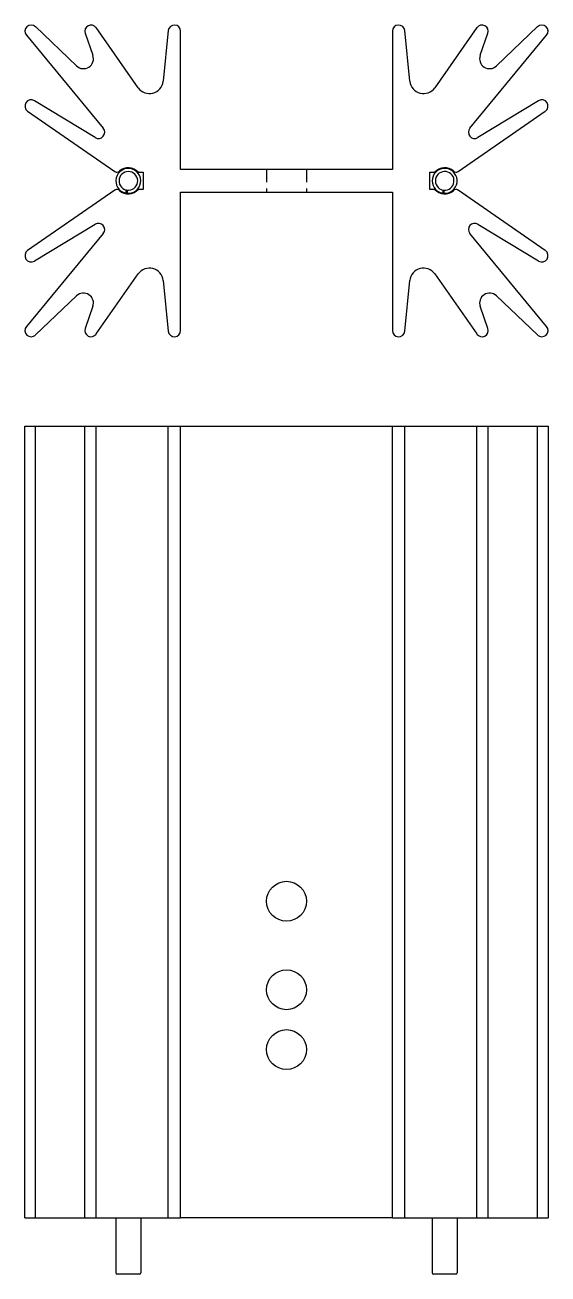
# Model space of a CAD drawing. Extents: x 30 to 72, y 55 to 155.
import ezdxf

# ---------------------------------------------------------------- set-up
doc = ezdxf.new("R2010")
doc.units = 0
doc.header["$LTSCALE"] = 0.5
doc.linetypes.add('ACDINTGL', pattern=[3, 2, -1])
doc.layers.get('0').update_dxf_attribs({"linetype": 'CONTINUOUS'})

msp = doc.modelspace()

# ---------------------------------------------------------------- linework, layer by layer
for p, q in [((34.58, 151.72), (31.27, 154.87)), ((35.26, 154.34), (35.88, 152.57)), ((39.53, 149.97), (36.14, 154.79)), ((41.93, 154.55), (41.52, 150.49)), ((42.93, 143.4), (42.93, 154.5)), ((59.93, 154.5), (59.93, 143.4)), ((61.33, 150.49), (60.93, 154.55)), ((66.72, 154.79), (63.33, 149.97)), ((66.97, 152.57), (67.6, 154.34)), ((71.58, 154.87), (68.28, 151.72)), ((30.54, 154.19), (36.71, 146.72)), ((66.14, 146.72), (72.31, 154.19)), ((36.07, 145.98), (31.19, 148.93)), ((71.67, 148.93), (66.79, 145.98)), ((30.64, 148.09), (37.65, 143.25)), ((65.21, 143.25), (72.21, 148.09)), ((59.93, 143.4), (42.93, 143.4)), ((39.52, 143.2), (39.93, 143.2)), ((39.93, 143.2), (39.93, 141.81)), ((62.93, 141.81), (62.93, 143.2)), ((62.93, 143.2), (63.34, 143.2)), ((37.65, 141.76), (30.64, 136.92)), ((38.46, 141.54), (38.46, 141.54)), ((38.56, 141.62), (38.55, 141.78)), ((38.63, 141.76), (38.63, 141.61)), ((39.93, 141.81), (39.52, 141.81)), ((42.93, 130.5), (42.93, 141.6)), ((42.93, 141.6), (59.93, 141.6)), ((59.93, 141.6), (59.93, 130.5)), ((63.34, 141.81), (62.93, 141.81)), ((63.91, 141.53), (63.91, 141.53)), ((64, 141.61), (63.99, 141.77)), ((64.06, 141.76), (64.07, 141.61)), ((72.21, 136.92), (65.21, 141.76)), ((36.71, 138.29), (30.54, 130.82)), ((31.19, 136.08), (36.07, 139.03)), ((72.31, 130.82), (66.14, 138.29)), ((66.79, 139.03), (71.67, 136.08)), ((36.14, 130.22), (39.53, 135.04)), ((41.52, 134.51), (41.93, 130.45)), ((60.93, 130.45), (61.33, 134.51)), ((63.33, 135.04), (66.72, 130.22)), ((31.27, 130.14), (34.58, 133.28)), ((68.28, 133.28), (71.58, 130.14)), ((35.88, 132.44), (35.26, 130.67)), ((67.6, 130.67), (66.97, 132.44)), ((30.43, 59.32), (30.43, 122.82)), ((30.43, 122.82), (72.43, 122.82)), ((31.27, 59.32), (31.27, 122.82)), ((35.23, 59.32), (35.23, 122.82)), ((36.14, 59.32), (36.14, 122.82)), ((41.93, 59.32), (41.93, 122.82)), ((42.93, 59.32), (42.93, 122.82)), ((59.93, 59.32), (59.93, 122.82)), ((60.93, 59.32), (60.93, 122.82)), ((66.72, 59.32), (66.72, 122.82)), ((67.63, 59.32), (67.63, 122.82)), ((71.58, 59.32), (71.58, 122.82)), ((72.43, 122.82), (72.43, 59.32)), ((30.43, 59.32), (42.93, 59.32)), ((37.73, 59.32), (37.73, 54.92)), ((39.73, 59.32), (39.73, 54.92)), ((59.93, 59.32), (42.93, 59.32)), ((59.93, 59.32), (72.43, 59.32)), ((63.13, 59.32), (63.13, 54.92)), ((65.13, 59.32), (65.13, 54.92)), ((39.63, 54.82), (37.83, 54.82)), ((65.03, 54.82), (63.23, 54.82))]:
    msp.add_line(p, q)
at = {"color": 6, "linetype": 'ACDINTGL'}
for p, q in [((49.83, 143.4), (49.83, 141.6)), ((53.03, 143.4), (53.03, 141.6))]:
    msp.add_line(p, q, dxfattribs=at)
at = {"flags": 128}
for points in [[(38.46, 141.54), (38.46, 141.54), (38.47, 141.54), (38.47, 141.54), (38.48, 141.54), (38.48, 141.54), (38.49, 141.54), (38.5, 141.54), (38.5, 141.54), (38.51, 141.54), (38.51, 141.54), (38.52, 141.55), (38.52, 141.55), (38.53, 141.55), (38.53, 141.56), (38.54, 141.56), (38.54, 141.57), (38.55, 141.57), (38.55, 141.58), (38.55, 141.58), (38.56, 141.59), (38.56, 141.6), (38.56, 141.6), (38.56, 141.61), (38.56, 141.62)], [(38.46, 141.54), (38.46, 141.54), (38.46, 141.54), (38.46, 141.54), (38.46, 141.54), (38.46, 141.54), (38.47, 141.54), (38.47, 141.54), (38.47, 141.54), (38.47, 141.54), (38.47, 141.54), (38.48, 141.54), (38.48, 141.54), (38.48, 141.54), (38.48, 141.53), (38.49, 141.53), (38.49, 141.53), (38.5, 141.53), (38.5, 141.53), (38.5, 141.53), (38.51, 141.53), (38.51, 141.53), (38.52, 141.53), (38.52, 141.53), (38.53, 141.52)], [(38.63, 141.61), (38.63, 141.6), (38.63, 141.59), (38.63, 141.59), (38.63, 141.58), (38.63, 141.57), (38.62, 141.57), (38.62, 141.56), (38.62, 141.55), (38.61, 141.55), (38.61, 141.54), (38.6, 141.54), (38.6, 141.54), (38.59, 141.53), (38.59, 141.53), (38.58, 141.53), (38.58, 141.53), (38.57, 141.52), (38.56, 141.52), (38.56, 141.52), (38.55, 141.52), (38.55, 141.52), (38.54, 141.52), (38.54, 141.52), (38.53, 141.52)], [(63.9, 141.53), (63.91, 141.53), (63.91, 141.53), (63.92, 141.53), (63.92, 141.53), (63.93, 141.53), (63.93, 141.53), (63.94, 141.53), (63.95, 141.53), (63.95, 141.53), (63.96, 141.53), (63.96, 141.54), (63.97, 141.54), (63.97, 141.54), (63.98, 141.55), (63.98, 141.55), (63.98, 141.56), (63.99, 141.56), (63.99, 141.57), (63.99, 141.58), (64, 141.58), (64, 141.59), (64, 141.6), (64, 141.61), (64, 141.61)], [(63.91, 141.53), (63.91, 141.53), (63.91, 141.53), (63.91, 141.53), (63.91, 141.53), (63.91, 141.53), (63.91, 141.53), (63.91, 141.53), (63.91, 141.53), (63.92, 141.53), (63.92, 141.53), (63.92, 141.53), (63.92, 141.53), (63.93, 141.52), (63.93, 141.52), (63.93, 141.52), (63.94, 141.52), (63.94, 141.52), (63.94, 141.52), (63.95, 141.52), (63.95, 141.52), (63.96, 141.52), (63.96, 141.52), (63.97, 141.52), (63.97, 141.52)], [(64.07, 141.61), (64.07, 141.6), (64.07, 141.59), (64.07, 141.58), (64.07, 141.57), (64.07, 141.57), (64.07, 141.56), (64.06, 141.56), (64.06, 141.55), (64.06, 141.54), (64.05, 141.54), (64.05, 141.54), (64.04, 141.53), (64.04, 141.53), (64.03, 141.52), (64.03, 141.52), (64.02, 141.52), (64.01, 141.52), (64.01, 141.52), (64, 141.52), (64, 141.52), (63.99, 141.52), (63.99, 141.52), (63.98, 141.52), (63.97, 141.52)]]:
    msp.add_lwpolyline(points, dxfattribs=at)
for centre in [(51.43, 84.72), (51.43, 77.62), (51.43, 72.82)]:
    msp.add_circle(centre, 1.6)
for centre, radius, start, end in [((30.93, 154.5), 0.5, 46.4405, 219.586), ((35.73, 154.5), 0.5, 35.1271, 199.5012), ((42.43, 154.5), 0.5, 0, 174.2612), ((60.43, 154.5), 0.5, 5.7388, 180), ((67.13, 154.5), 0.5, 340.4988, 144.8729), ((71.93, 154.5), 0.5, 320.414, 133.5595), ((35.13, 152.3), 0.8, 226.4405, 19.5012), ((67.73, 152.3), 0.8, 160.4988, 313.5595), ((40.43, 150.6), 1.1, 215.1271, 354.2612), ((62.43, 150.6), 1.1, 185.7388, 324.8729), ((30.93, 148.5), 0.5, 58.8109, 235.3413), ((71.93, 148.5), 0.5, 304.6587, 121.1891), ((36.33, 146.4), 0.5, 238.8109, 39.586), ((66.53, 146.4), 0.5, 140.414, 301.1891), ((37.82, 143.5), 0.3, 235.3413, 312.5204), ((38.73, 142.5), 1, 262.6369, 254.1784), ((38.73, 142.5), 1.05, 41.4453, 132.5204), ((64.13, 142.5), 1, 265.222, 256.7635), ((64.13, 142.5), 1.05, 47.4796, 138.5547), ((65.04, 143.5), 0.3, 227.4796, 304.6587), ((38.73, 142.5), 0.75, 262.1845, 256.4478), ((64.13, 142.5), 0.75, 264.7696, 259.0329), ((37.82, 141.51), 0.3, 47.4796, 124.6587), ((38.73, 142.5), 1.05, 227.4796, 318.5547), ((38.73, 142.5), 1, 254.1784, 254.5116), ((38.73, 142.5), 1, 258.5383, 262.6369), ((38.73, 142.5), 1, 258.2805, 258.5383), ((38.73, 142.5), 0.75, 256.4478, 262.1845), ((64.13, 142.5), 1.05, 221.4453, 312.5204), ((64.13, 142.5), 1, 256.7635, 257.0967), ((64.13, 142.5), 1, 261.1234, 265.222), ((64.13, 142.5), 1, 260.8656, 261.1234), ((64.13, 142.5), 0.75, 259.0329, 264.7696), ((65.04, 141.51), 0.3, 55.3413, 132.5204), ((36.33, 138.6), 0.5, 320.414, 121.1891), ((66.53, 138.6), 0.5, 58.8109, 219.586), ((30.93, 136.5), 0.5, 124.6587, 301.1891), ((71.93, 136.5), 0.5, 238.8109, 55.3413), ((40.43, 134.4), 1.1, 5.7388, 144.8729), ((62.43, 134.4), 1.1, 35.1271, 174.2612), ((35.13, 132.7), 0.8, 340.4988, 133.5595), ((67.73, 132.7), 0.8, 46.4405, 199.5012), ((30.93, 130.5), 0.5, 140.414, 313.5595), ((35.73, 130.5), 0.5, 160.4988, 324.8729), ((42.43, 130.5), 0.5, 185.7388, 0), ((60.43, 130.5), 0.5, 180, 354.2612), ((67.13, 130.5), 0.5, 215.1271, 19.5012), ((71.93, 130.5), 0.5, 226.4405, 39.586), ((37.83, 54.92), 0.1, 180, 270), ((39.63, 54.92), 0.1, 270, 0), ((63.23, 54.92), 0.1, 180, 270), ((65.03, 54.92), 0.1, 270, 0)]:
    msp.add_arc(centre, radius, start, end)

doc.saveas('drawing.dxf')
